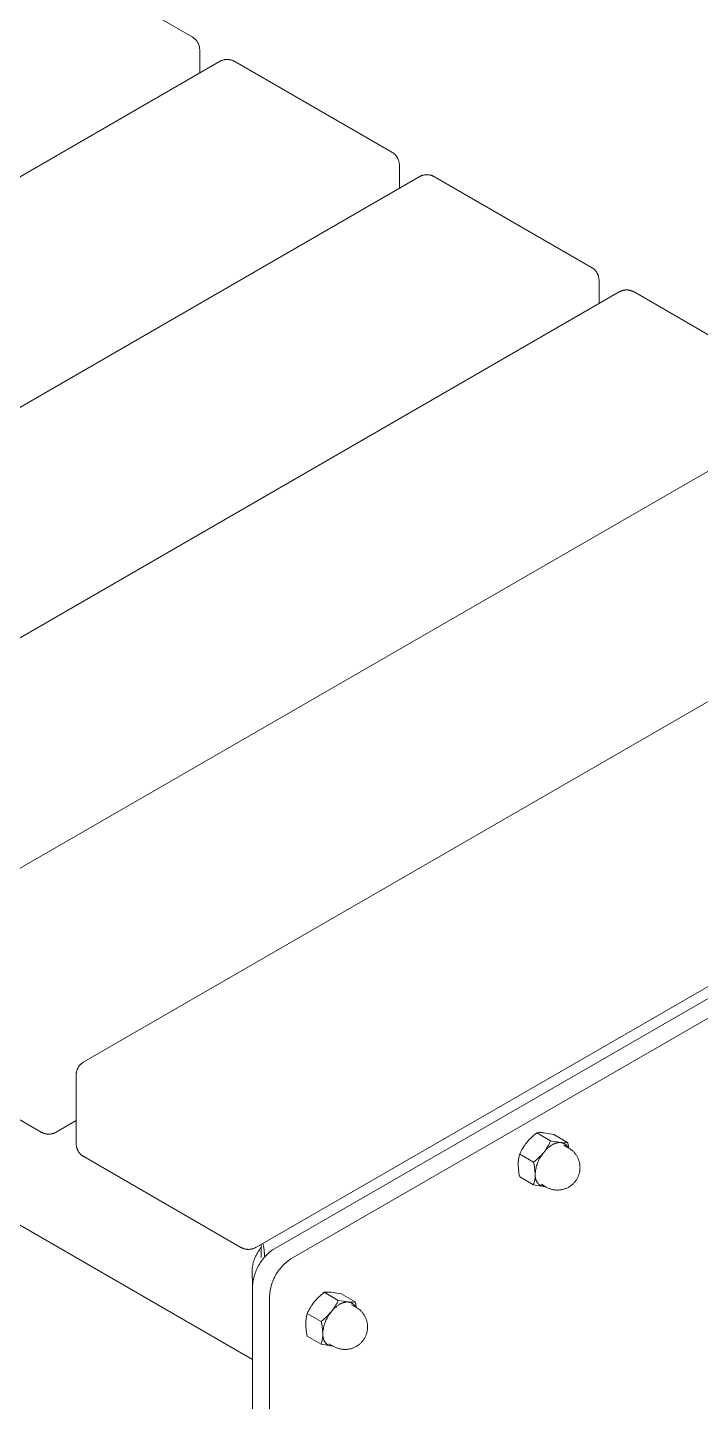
# Model space of a CAD drawing. Header units: inches. Extents: x -6 to 165, y -5 to 126.
# Drawn here: x 151.4 to 157.11, y 41.38 to 53.04 of the extents above; entities that cross this region are included whole.
import ezdxf

# ---------------------------------------------------------------- set-up
doc = ezdxf.new("R2010")
doc.units = ezdxf.units.IN
doc.layers.add('ZANO_R', color=7, linetype='Continuous', lineweight=0)

msp = doc.modelspace()

# ---------------------------------------------------------------- linework, layer by layer
at = {"layer": 'ZANO_R'}
for p, q in [((121.24687, 60.25321), (153.31422, 41.73912)), ((151.46828, 53.72759), (152.80142, 52.9579)), ((152.80142, 52.9579), (152.80511, 52.95569)), ((152.80511, 52.95569), (152.80872, 52.95335)), ((152.80872, 52.95335), (152.81225, 52.95089)), ((152.81225, 52.95089), (152.8157, 52.94831)), ((152.8157, 52.94831), (152.81906, 52.94562)), ((152.81906, 52.94562), (152.82232, 52.94282)), ((152.82232, 52.94282), (152.82549, 52.93991)), ((152.82549, 52.93991), (152.82856, 52.93689)), ((152.82856, 52.93689), (152.83153, 52.93377)), ((152.83153, 52.93377), (152.83438, 52.93056)), ((152.83438, 52.93056), (152.83713, 52.92724)), ((152.83713, 52.92724), (152.83976, 52.92384)), ((152.83976, 52.92384), (152.84228, 52.92035)), ((152.84228, 52.92035), (152.84468, 52.91678)), ((152.84468, 52.91678), (152.84696, 52.91313)), ((152.84696, 52.91313), (152.84911, 52.9094)), ((152.84911, 52.9094), (152.85113, 52.9056)), ((152.85113, 52.9056), (152.85303, 52.90174)), ((152.85303, 52.90174), (152.85479, 52.89781)), ((152.85479, 52.89781), (152.85642, 52.89383)), ((152.85642, 52.89383), (152.85792, 52.8898)), ((152.85792, 52.8898), (152.85927, 52.88571)), ((152.85927, 52.88571), (152.86049, 52.88159)), ((152.86049, 52.88159), (152.86157, 52.87742)), ((152.86157, 52.87742), (152.86251, 52.87322)), ((152.86251, 52.87322), (152.8633, 52.86899)), ((152.8633, 52.86899), (152.86395, 52.86474)), ((152.86395, 52.86474), (152.86446, 52.86047)), ((152.86446, 52.86047), (152.86482, 52.85618)), ((152.86482, 52.85618), (152.86504, 52.85188)), ((152.86504, 52.85188), (152.86511, 52.84758)), ((152.86511, 52.84758), (152.86511, 52.65217)), ((145.10758, 48.17336), (153.03434, 52.74988)), ((153.03434, 52.74988), (153.0381, 52.75196)), ((153.0381, 52.75196), (153.04193, 52.75392)), ((153.04193, 52.75392), (153.04583, 52.75575)), ((153.04583, 52.75575), (153.04978, 52.75745)), ((153.04978, 52.75745), (153.05379, 52.75901)), ((153.05379, 52.75901), (153.05785, 52.76044)), ((153.05785, 52.76044), (153.06196, 52.76173)), ((153.06196, 52.76173), (153.0661, 52.76288)), ((153.0661, 52.76288), (153.07029, 52.76388)), ((153.07029, 52.76388), (153.0745, 52.76475)), ((153.0745, 52.76475), (153.07874, 52.76547)), ((153.07874, 52.76547), (153.08301, 52.76605)), ((153.08301, 52.76605), (153.08729, 52.76649)), ((153.08729, 52.76649), (153.09158, 52.76678)), ((153.09158, 52.76678), (153.09588, 52.76692)), ((153.09588, 52.76692), (153.10019, 52.76692)), ((153.10019, 52.76692), (153.10449, 52.76678)), ((153.10449, 52.76678), (153.10878, 52.76649)), ((153.10878, 52.76649), (153.11306, 52.76605)), ((153.11306, 52.76605), (153.11732, 52.76547)), ((153.11732, 52.76547), (153.12157, 52.76475)), ((153.12157, 52.76475), (153.12578, 52.76388)), ((153.12578, 52.76388), (153.12996, 52.76288)), ((153.12996, 52.76288), (153.13411, 52.76173)), ((153.13411, 52.76173), (153.13822, 52.76044)), ((153.13822, 52.76044), (153.14228, 52.75901)), ((153.14228, 52.75901), (153.14629, 52.75745)), ((153.14629, 52.75745), (153.15024, 52.75575)), ((153.15024, 52.75575), (153.15413, 52.75392)), ((153.15413, 52.75392), (153.15797, 52.75196)), ((153.15797, 52.75196), (153.16173, 52.74988)), ((153.16173, 52.74988), (154.49486, 51.98019)), ((154.49486, 51.98019), (154.49855, 51.97797)), ((154.49855, 51.97797), (154.50217, 51.97564)), ((154.50217, 51.97564), (154.5057, 51.97318)), ((154.5057, 51.97318), (154.50915, 51.9706)), ((154.50915, 51.9706), (154.5125, 51.96791)), ((154.5125, 51.96791), (154.51577, 51.96511)), ((154.51577, 51.96511), (154.51894, 51.9622)), ((154.51894, 51.9622), (154.522, 51.95918)), ((154.522, 51.95918), (154.52497, 51.95606)), ((154.52497, 51.95606), (154.52783, 51.95284)), ((154.52783, 51.95284), (154.53057, 51.94953)), ((154.53057, 51.94953), (154.53321, 51.94613)), ((154.53321, 51.94613), (154.53573, 51.94264)), ((154.53573, 51.94264), (154.53812, 51.93907)), ((154.53812, 51.93907), (154.5404, 51.93542)), ((154.5404, 51.93542), (154.54255, 51.93169)), ((154.54255, 51.93169), (154.54458, 51.92789)), ((154.54458, 51.92789), (154.54647, 51.92403)), ((154.54647, 51.92403), (154.54823, 51.9201)), ((154.54823, 51.9201), (154.54986, 51.91612)), ((154.54986, 51.91612), (154.55136, 51.91209)), ((154.55136, 51.91209), (154.55272, 51.908)), ((154.55272, 51.908), (154.55393, 51.90388)), ((154.55393, 51.90388), (154.55501, 51.89971)), ((154.55501, 51.89971), (154.55595, 51.89551)), ((154.55595, 51.89551), (154.55675, 51.89128)), ((154.55675, 51.89128), (154.5574, 51.88703)), ((154.5574, 51.88703), (154.5579, 51.88276)), ((154.5579, 51.88276), (154.55827, 51.87847)), ((154.55827, 51.87847), (154.55849, 51.87417)), ((154.55849, 51.87417), (154.55856, 51.86987)), ((154.55856, 51.86987), (154.55856, 51.67446)), ((146.80102, 47.19565), (154.72778, 51.77217)), ((154.72778, 51.77217), (154.73155, 51.77425)), ((154.73155, 51.77425), (154.73538, 51.77621)), ((154.73538, 51.77621), (154.73927, 51.77804)), ((154.73927, 51.77804), (154.74323, 51.77974)), ((154.74323, 51.77974), (154.74724, 51.7813)), ((154.74724, 51.7813), (154.7513, 51.78273)), ((154.7513, 51.78273), (154.7554, 51.78402)), ((154.7554, 51.78402), (154.75955, 51.78517)), ((154.75955, 51.78517), (154.76373, 51.78617)), ((154.76373, 51.78617), (154.76795, 51.78704)), ((154.76795, 51.78704), (154.77219, 51.78776)), ((154.77219, 51.78776), (154.77645, 51.78834)), ((154.77645, 51.78834), (154.78073, 51.78878)), ((154.78073, 51.78878), (154.78503, 51.78907)), ((154.78503, 51.78907), (154.78933, 51.78921)), ((154.78933, 51.78921), (154.79363, 51.78921)), ((154.79363, 51.78921), (154.79793, 51.78907)), ((154.79793, 51.78907), (154.80222, 51.78878)), ((154.80222, 51.78878), (154.8065, 51.78834)), ((154.8065, 51.78834), (154.81077, 51.78776)), ((154.81077, 51.78776), (154.81501, 51.78704)), ((154.81501, 51.78704), (154.81922, 51.78617)), ((154.81922, 51.78617), (154.82341, 51.78517)), ((154.82341, 51.78517), (154.82755, 51.78402)), ((154.82755, 51.78402), (154.83166, 51.78273)), ((154.83166, 51.78273), (154.83572, 51.7813)), ((154.83572, 51.7813), (154.83973, 51.77974)), ((154.83973, 51.77974), (154.84368, 51.77804)), ((154.84368, 51.77804), (154.84758, 51.77621)), ((154.84758, 51.77621), (154.85141, 51.77425)), ((154.85141, 51.77425), (154.85517, 51.77217)), ((154.85517, 51.77217), (156.18831, 51.00248)), ((156.18831, 51.00248), (156.192, 51.00026)), ((156.192, 51.00026), (156.19561, 50.99793)), ((156.19561, 50.99793), (156.19914, 50.99547)), ((156.19914, 50.99547), (156.20259, 50.99289)), ((156.20259, 50.99289), (156.20595, 50.9902)), ((156.20595, 50.9902), (156.20921, 50.9874)), ((156.20921, 50.9874), (156.21238, 50.98449)), ((156.21238, 50.98449), (156.21545, 50.98147)), ((156.21545, 50.98147), (156.21841, 50.97835)), ((156.21841, 50.97835), (156.22127, 50.97513)), ((156.22127, 50.97513), (156.22402, 50.97182)), ((156.22402, 50.97182), (156.22665, 50.96842)), ((156.22665, 50.96842), (156.22917, 50.96493)), ((156.22917, 50.96493), (156.23157, 50.96136)), ((156.23157, 50.96136), (156.23384, 50.95771)), ((156.23384, 50.95771), (156.236, 50.95398)), ((156.236, 50.95398), (156.23802, 50.95018)), ((156.23802, 50.95018), (156.23992, 50.94632)), ((156.23992, 50.94632), (156.24168, 50.94239)), ((156.24168, 50.94239), (156.24331, 50.93841)), ((156.24331, 50.93841), (156.2448, 50.93438)), ((156.2448, 50.93438), (156.24616, 50.93029)), ((156.24616, 50.93029), (156.24738, 50.92617)), ((156.24738, 50.92617), (156.24846, 50.922)), ((156.24846, 50.922), (156.24939, 50.9178)), ((156.24939, 50.9178), (156.25019, 50.91357)), ((156.25019, 50.91357), (156.25084, 50.90932)), ((156.25084, 50.90932), (156.25135, 50.90505)), ((156.25135, 50.90505), (156.25171, 50.90076)), ((156.25171, 50.90076), (156.25193, 50.89646)), ((156.25193, 50.89646), (156.252, 50.89216)), ((156.252, 50.89216), (156.252, 50.69675)), ((148.49447, 46.21794), (156.42123, 50.79446)), ((156.42123, 50.79446), (156.42499, 50.79654)), ((156.42499, 50.79654), (156.42882, 50.7985)), ((156.42882, 50.7985), (156.43272, 50.80033)), ((156.43272, 50.80033), (156.43667, 50.80203)), ((156.43667, 50.80203), (156.44068, 50.80359)), ((156.44068, 50.80359), (156.44474, 50.80502)), ((156.44474, 50.80502), (156.44884, 50.80631)), ((156.44884, 50.80631), (156.45299, 50.80746)), ((156.45299, 50.80746), (156.45717, 50.80846)), ((156.45717, 50.80846), (156.46139, 50.80933)), ((156.46139, 50.80933), (156.46563, 50.81005)), ((156.46563, 50.81005), (156.4699, 50.81063)), ((156.4699, 50.81063), (156.47418, 50.81107)), ((156.47418, 50.81107), (156.47847, 50.81136)), ((156.47847, 50.81136), (156.48277, 50.8115)), ((156.48277, 50.8115), (156.48707, 50.8115)), ((156.48707, 50.8115), (156.49137, 50.81136)), ((156.49137, 50.81136), (156.49567, 50.81107)), ((156.49567, 50.81107), (156.49995, 50.81063)), ((156.49995, 50.81063), (156.50421, 50.81005)), ((156.50421, 50.81005), (156.50845, 50.80933)), ((156.50845, 50.80933), (156.51267, 50.80846)), ((156.51267, 50.80846), (156.51685, 50.80746)), ((156.51685, 50.80746), (156.521, 50.80631)), ((156.521, 50.80631), (156.5251, 50.80502)), ((156.5251, 50.80502), (156.52916, 50.80359)), ((156.52916, 50.80359), (156.53317, 50.80203)), ((156.53317, 50.80203), (156.53713, 50.80033)), ((156.53713, 50.80033), (156.54102, 50.7985)), ((156.54102, 50.7985), (156.54485, 50.79654)), ((156.54485, 50.79654), (156.54862, 50.79446)), ((156.54862, 50.79446), (157.88175, 50.02477)), ((150.18791, 45.24023), (158.11467, 49.81674)), ((151.88136, 44.26252), (159.80812, 48.83903)), ((161.26864, 47.26624), (153.34188, 42.68972)), ((153.49437, 42.67523), (161.42113, 47.25175)), ((161.56525, 47.16854), (153.63849, 42.59202)), ((151.52105, 43.66743), (150.18791, 44.43712)), ((151.81948, 44.17361), (151.82027, 44.17784)), ((151.82027, 44.17784), (151.82121, 44.18204)), ((151.82121, 44.18204), (151.82229, 44.18621)), ((151.82229, 44.18621), (151.8235, 44.19033)), ((151.8235, 44.19033), (151.82486, 44.19442)), ((151.82486, 44.19442), (151.82636, 44.19845)), ((151.82636, 44.19845), (151.82799, 44.20243)), ((151.82799, 44.20243), (151.82975, 44.20636)), ((151.82975, 44.20636), (151.83165, 44.21022)), ((151.83165, 44.21022), (151.83367, 44.21402)), ((151.83367, 44.21402), (151.83582, 44.21775)), ((151.83582, 44.21775), (151.8381, 44.2214)), ((151.8381, 44.2214), (151.8405, 44.22497)), ((151.8405, 44.22497), (151.84301, 44.22846)), ((151.84301, 44.22846), (151.84565, 44.23186)), ((151.84565, 44.23186), (151.84839, 44.23517)), ((151.84839, 44.23517), (151.85125, 44.23839)), ((151.85125, 44.23839), (151.85422, 44.24151)), ((151.85422, 44.24151), (151.85728, 44.24453)), ((151.85728, 44.24453), (151.86045, 44.24744)), ((151.86045, 44.24744), (151.86372, 44.25024)), ((151.86372, 44.25024), (151.86708, 44.25293)), ((151.86708, 44.25293), (151.87052, 44.25551)), ((151.87052, 44.25551), (151.87405, 44.25797)), ((151.87405, 44.25797), (151.87767, 44.2603)), ((151.87767, 44.2603), (151.88136, 44.26252)), ((151.81766, 44.1522), (151.81774, 44.1565)), ((151.81766, 43.56973), (151.81766, 44.1522)), ((151.81774, 44.1565), (151.81795, 44.1608)), ((151.81795, 44.1608), (151.81832, 44.16508)), ((151.81832, 44.16508), (151.81882, 44.16936)), ((151.81882, 44.16936), (151.81948, 44.17361)), ((151.81766, 43.76514), (151.64844, 43.66743)), ((151.52481, 43.66535), (151.52105, 43.66743)), ((151.52864, 43.66339), (151.52481, 43.66535)), ((151.53254, 43.66156), (151.52864, 43.66339)), ((151.53649, 43.65986), (151.53254, 43.66156)), ((151.5405, 43.6583), (151.53649, 43.65986)), ((151.54456, 43.65687), (151.5405, 43.6583)), ((151.54867, 43.65558), (151.54456, 43.65687)), ((151.55281, 43.65443), (151.54867, 43.65558)), ((151.557, 43.65343), (151.55281, 43.65443)), ((151.56121, 43.65256), (151.557, 43.65343)), ((151.56545, 43.65184), (151.56121, 43.65256)), ((151.56972, 43.65126), (151.56545, 43.65184)), ((151.574, 43.65082), (151.56972, 43.65126)), ((151.57829, 43.65053), (151.574, 43.65082)), ((151.58259, 43.65039), (151.57829, 43.65053)), ((151.58689, 43.65039), (151.58259, 43.65039)), ((151.5912, 43.65053), (151.58689, 43.65039)), ((151.59549, 43.65082), (151.5912, 43.65053)), ((151.59977, 43.65126), (151.59549, 43.65082)), ((151.60403, 43.65184), (151.59977, 43.65126)), ((151.60828, 43.65256), (151.60403, 43.65184)), ((151.61249, 43.65343), (151.60828, 43.65256)), ((151.61667, 43.65443), (151.61249, 43.65343)), ((151.62082, 43.65558), (151.61667, 43.65443)), ((151.62493, 43.65687), (151.62082, 43.65558)), ((151.62899, 43.6583), (151.62493, 43.65687)), ((151.633, 43.65986), (151.62899, 43.6583)), ((151.63695, 43.66156), (151.633, 43.65986)), ((151.64084, 43.66339), (151.63695, 43.66156)), ((151.64468, 43.66535), (151.64084, 43.66339)), ((151.64844, 43.66743), (151.64468, 43.66535)), ((155.64915, 43.59154), (155.66052, 43.60407)), ((155.66052, 43.60407), (155.67229, 43.61623)), ((155.67229, 43.61623), (155.68445, 43.628)), ((155.68445, 43.628), (155.69699, 43.63937)), ((155.69699, 43.63937), (155.70988, 43.65032)), ((155.70988, 43.65032), (155.72313, 43.66085)), ((155.72313, 43.66085), (155.73049, 43.66178)), ((155.84151, 43.59251), (155.72313, 43.66085)), ((155.73049, 43.66178), (155.73788, 43.66247)), ((155.73788, 43.66247), (155.74528, 43.66294)), ((155.74528, 43.66294), (155.7527, 43.66318)), ((155.7527, 43.66318), (155.76012, 43.66319)), ((155.76012, 43.66319), (155.76753, 43.66297)), ((155.76753, 43.66297), (155.77494, 43.66252)), ((155.77494, 43.66252), (155.78232, 43.66185)), ((155.78232, 43.66185), (155.86726, 43.64798)), ((155.86726, 43.64798), (155.98563, 43.57963)), ((151.81774, 43.56543), (151.81766, 43.56973)), ((151.81795, 43.56113), (151.81774, 43.56543)), ((151.81832, 43.55684), (151.81795, 43.56113)), ((151.81882, 43.55257), (151.81832, 43.55684)), ((151.81948, 43.54832), (151.81882, 43.55257)), ((151.82027, 43.54409), (151.81948, 43.54832)), ((151.82121, 43.53989), (151.82027, 43.54409)), ((151.82229, 43.53572), (151.82121, 43.53989)), ((151.8235, 43.5316), (151.82229, 43.53572)), ((151.82486, 43.52751), (151.8235, 43.5316)), ((151.82636, 43.52348), (151.82486, 43.52751)), ((151.82799, 43.5195), (151.82636, 43.52348)), ((151.82975, 43.51557), (151.82799, 43.5195)), ((151.83165, 43.51171), (151.82975, 43.51557)), ((151.83367, 43.50791), (151.83165, 43.51171)), ((151.83582, 43.50418), (151.83367, 43.50791)), ((151.8381, 43.50053), (151.83582, 43.50418)), ((151.8405, 43.49696), (151.8381, 43.50053)), ((151.84301, 43.49347), (151.8405, 43.49696)), ((151.84565, 43.49007), (151.84301, 43.49347)), ((151.84839, 43.48675), (151.84565, 43.49007)), ((151.85125, 43.48354), (151.84839, 43.48675)), ((151.85422, 43.48042), (151.85125, 43.48354)), ((151.85728, 43.4774), (151.85422, 43.48042)), ((151.86045, 43.47449), (151.85728, 43.4774)), ((155.57553, 43.46875), (155.57814, 43.47852)), ((155.57814, 43.47852), (155.57829, 43.47906)), ((155.57829, 43.47906), (155.57901, 43.48156)), ((155.57901, 43.48156), (155.58508, 43.49445)), ((155.57901, 43.48156), (155.69739, 43.41322)), ((155.58508, 43.49445), (155.59154, 43.50715)), ((155.59154, 43.50715), (155.59838, 43.51965)), ((155.59838, 43.51965), (155.60561, 43.53192)), ((155.60561, 43.53192), (155.61322, 43.54397)), ((155.61322, 43.54397), (155.62119, 43.55578)), ((155.62119, 43.55578), (155.62952, 43.56734)), ((155.62952, 43.56734), (155.6382, 43.57864)), ((155.6382, 43.57864), (155.64915, 43.59154)), ((155.77137, 43.48253), (155.76, 43.46999)), ((155.76319, 43.46979), (155.76928, 43.47855)), ((155.76928, 43.47855), (155.77566, 43.4871)), ((155.78232, 43.49543), (155.77137, 43.48253)), ((155.77566, 43.4871), (155.78232, 43.49543)), ((155.79101, 43.50673), (155.78232, 43.49543)), ((155.78232, 43.49543), (155.78627, 43.50025)), ((155.78627, 43.50025), (155.79032, 43.505)), ((155.79032, 43.505), (155.79447, 43.50968)), ((155.79934, 43.51828), (155.79101, 43.50673)), ((155.79447, 43.50968), (155.79871, 43.51426)), ((155.79871, 43.51426), (155.80303, 43.51876)), ((155.80731, 43.53009), (155.79934, 43.51828)), ((155.80303, 43.51876), (155.80743, 43.52314)), ((155.81491, 43.54214), (155.80731, 43.53009)), ((155.80743, 43.52314), (155.8119, 43.52741)), ((155.8119, 43.52741), (155.81645, 43.53156)), ((155.82214, 43.55442), (155.81491, 43.54214)), ((155.81645, 43.53156), (155.82105, 43.53557)), ((155.82105, 43.53557), (155.82571, 43.53945)), ((155.82899, 43.56692), (155.82214, 43.55442)), ((155.82571, 43.53945), (155.83042, 43.54317)), ((155.83545, 43.57962), (155.82899, 43.56692)), ((155.83042, 43.54317), (155.83516, 43.54675)), ((155.83516, 43.54675), (155.83994, 43.55015)), ((155.84151, 43.59251), (155.83545, 43.57962)), ((155.83994, 43.55015), (155.84474, 43.55339)), ((155.92645, 43.57864), (155.84151, 43.59251)), ((155.84474, 43.55339), (155.84956, 43.55645)), ((155.84956, 43.55645), (155.85438, 43.55933)), ((155.85438, 43.55933), (155.85921, 43.56202)), ((155.85921, 43.56202), (155.86403, 43.56452)), ((155.86403, 43.56452), (155.86883, 43.56683)), ((155.86883, 43.56683), (155.87361, 43.56894)), ((155.87361, 43.56894), (155.87835, 43.57085)), ((155.87835, 43.57085), (155.88071, 43.57173)), ((155.88071, 43.57173), (155.88306, 43.57256)), ((155.88306, 43.57256), (155.88539, 43.57334)), ((155.88539, 43.57334), (155.88772, 43.57406)), ((155.88772, 43.57406), (155.89003, 43.57474)), ((155.89003, 43.57474), (155.89232, 43.57536)), ((155.89232, 43.57536), (155.8946, 43.57594)), ((155.8946, 43.57594), (155.89686, 43.57646)), ((155.89686, 43.57646), (155.89911, 43.57694)), ((155.89911, 43.57694), (155.90134, 43.57736)), ((155.90134, 43.57736), (155.90355, 43.57773)), ((155.90355, 43.57773), (155.90574, 43.57806)), ((155.90574, 43.57806), (155.90791, 43.57833)), ((155.90791, 43.57833), (155.91006, 43.57856)), ((155.91006, 43.57856), (155.91219, 43.57873)), ((155.91219, 43.57873), (155.9143, 43.57886)), ((155.9143, 43.57886), (155.91638, 43.57894)), ((155.91638, 43.57894), (155.91844, 43.57897)), ((155.91844, 43.57897), (155.92048, 43.57896)), ((155.92048, 43.57896), (155.92249, 43.5789)), ((155.92249, 43.5789), (155.92448, 43.57879)), ((155.92448, 43.57879), (155.92645, 43.57864)), ((155.93383, 43.57796), (155.92645, 43.57864)), ((155.92645, 43.57864), (155.92885, 43.5784)), ((155.92885, 43.5784), (155.93125, 43.57809)), ((155.93125, 43.57809), (155.93364, 43.57769)), ((155.93364, 43.57769), (155.93601, 43.57721)), ((155.94124, 43.57752), (155.93383, 43.57796)), ((155.93601, 43.57721), (155.93837, 43.57666)), ((155.93837, 43.57666), (155.9407, 43.57602)), ((155.9407, 43.57602), (155.94302, 43.57531)), ((155.94865, 43.5773), (155.94124, 43.57752)), ((155.94302, 43.57531), (155.9453, 43.57451)), ((155.9453, 43.57451), (155.94756, 43.57364)), ((155.94756, 43.57364), (155.94979, 43.5727)), ((155.95607, 43.57731), (155.94865, 43.5773)), ((155.94979, 43.5727), (155.95198, 43.57168)), ((155.95198, 43.57168), (155.95414, 43.57058)), ((155.95414, 43.57058), (155.95626, 43.56941)), ((155.99496, 43.53239), (155.95443, 43.55579)), ((155.96349, 43.57755), (155.95607, 43.57731)), ((155.95626, 43.56941), (155.95834, 43.56818)), ((155.95834, 43.56818), (155.96038, 43.56687)), ((155.96038, 43.56687), (155.96237, 43.56549)), ((155.96237, 43.56549), (155.96432, 43.56405)), ((155.97089, 43.57802), (155.96349, 43.57755)), ((155.96432, 43.56405), (155.96621, 43.56254)), ((155.96621, 43.56254), (155.96805, 43.56097)), ((155.96805, 43.56097), (155.96984, 43.55934)), ((155.96984, 43.55934), (155.97157, 43.55765)), ((155.97827, 43.57871), (155.97089, 43.57802)), ((155.97157, 43.55765), (155.97324, 43.5559)), ((155.97324, 43.5559), (155.97486, 43.5541)), ((155.97486, 43.5541), (155.97641, 43.55224)), ((155.97641, 43.55224), (155.97789, 43.55033)), ((155.97789, 43.55033), (155.97932, 43.54837)), ((155.98563, 43.57963), (155.97827, 43.57871)), ((155.97932, 43.54837), (155.98067, 43.54636)), ((155.98067, 43.54636), (155.98196, 43.54431)), ((155.98196, 43.54431), (155.98317, 43.54222)), ((155.98317, 43.54222), (155.98432, 43.54009)), ((155.98432, 43.54009), (155.98539, 43.53792)), ((155.98563, 43.57963), (155.98651, 43.57559)), ((155.98706, 43.57298), (155.98651, 43.57559)), ((155.98706, 43.57298), (155.98738, 43.57143)), ((155.98775, 43.56965), (155.98738, 43.57143)), ((155.98775, 43.56965), (155.98825, 43.56717)), ((155.98842, 43.56633), (155.98825, 43.56717)), ((155.98842, 43.56633), (155.98912, 43.56278)), ((155.98971, 43.55971), (155.98912, 43.56278)), ((155.98971, 43.55971), (155.98999, 43.55824)), ((155.99033, 43.55641), (155.98999, 43.55824)), ((155.99033, 43.55641), (155.99172, 43.54862)), ((155.99207, 43.54652), (155.99172, 43.54862)), ((155.99208, 43.54652), (155.99343, 43.53806)), ((155.99364, 43.53669), (155.99343, 43.53806)), ((155.99364, 43.53669), (155.99386, 43.53522)), ((155.99412, 43.53342), (155.99386, 43.53522)), ((155.99412, 43.53342), (155.9942, 43.53283)), ((155.99496, 43.53239), (156.0005, 43.52907)), ((156.0005, 43.52907), (156.00592, 43.52556)), ((156.00592, 43.52556), (156.01121, 43.52188)), ((156.01121, 43.52188), (156.01638, 43.51801)), ((156.01638, 43.51801), (156.02142, 43.51397)), ((156.02142, 43.51397), (156.02632, 43.50977)), ((156.02632, 43.50977), (156.03107, 43.5054)), ((156.03107, 43.5054), (156.03567, 43.50088)), ((156.03567, 43.50088), (156.04012, 43.4962)), ((156.04012, 43.4962), (156.04441, 43.49137)), ((156.04441, 43.49137), (156.04853, 43.48641)), ((156.04853, 43.48641), (156.05248, 43.4813)), ((156.05248, 43.4813), (156.05626, 43.47607)), ((151.86372, 43.47169), (151.86045, 43.47449)), ((151.86708, 43.469), (151.86372, 43.47169)), ((151.87052, 43.46642), (151.86708, 43.469)), ((151.87405, 43.46396), (151.87052, 43.46642)), ((151.87767, 43.46162), (151.87405, 43.46396)), ((151.88136, 43.45941), (151.87767, 43.46162)), ((153.21449, 42.68972), (151.88136, 43.45941)), ((155.56614, 43.39291), (155.56623, 43.40081)), ((155.56661, 43.37799), (155.56614, 43.39291)), ((155.56624, 43.40081), (155.56661, 43.4103)), ((155.56661, 43.4103), (155.56728, 43.41977)), ((155.56754, 43.36309), (155.56661, 43.37799)), ((155.56727, 43.41977), (155.5675, 43.42242)), ((155.56752, 43.42242), (155.56848, 43.43131)), ((155.56893, 43.34822), (155.56754, 43.36309)), ((155.56848, 43.43131), (155.56972, 43.44017)), ((155.56972, 43.44017), (155.57121, 43.44899)), ((155.57121, 43.44899), (155.57322, 43.4589)), ((155.57322, 43.4589), (155.57553, 43.46875)), ((155.71064, 43.42374), (155.69739, 43.41322)), ((155.69739, 43.41322), (155.70162, 43.39249)), ((155.70162, 43.39249), (155.70519, 43.37164)), ((155.70519, 43.37164), (155.70539, 43.37027)), ((155.70539, 43.37027), (155.70551, 43.36951)), ((155.70551, 43.36951), (155.71025, 43.31276)), ((155.72354, 43.4347), (155.71064, 43.42374)), ((155.7152, 43.35206), (155.71733, 43.36251)), ((155.71733, 43.36251), (155.71981, 43.37288)), ((155.71981, 43.37288), (155.72264, 43.38317)), ((155.72264, 43.38317), (155.72582, 43.39335)), ((155.73607, 43.44607), (155.72354, 43.4347)), ((155.72582, 43.39335), (155.72933, 43.40342)), ((155.72933, 43.40342), (155.73319, 43.41337)), ((155.73319, 43.41337), (155.73739, 43.42318)), ((155.74823, 43.45784), (155.73607, 43.44607)), ((155.73739, 43.42318), (155.74191, 43.43284)), ((155.74191, 43.43284), (155.74676, 43.44234)), ((155.74676, 43.44234), (155.75192, 43.45168)), ((155.76, 43.46999), (155.74823, 43.45784)), ((155.75192, 43.45168), (155.7574, 43.46083)), ((155.7574, 43.46083), (155.76319, 43.46979)), ((156.05626, 43.47607), (156.05985, 43.47071)), ((156.05985, 43.47071), (156.06327, 43.46523)), ((156.06327, 43.46523), (156.06649, 43.45964)), ((156.06649, 43.45964), (156.06953, 43.45395)), ((156.06953, 43.45395), (156.07237, 43.44815)), ((156.07237, 43.44815), (156.07502, 43.44226)), ((156.07502, 43.44226), (156.07746, 43.43629)), ((156.07746, 43.43629), (156.07971, 43.43024)), ((156.07971, 43.43024), (156.08174, 43.42411)), ((156.08174, 43.42411), (156.08357, 43.41792)), ((156.08357, 43.41792), (156.08519, 43.41167)), ((156.08519, 43.41167), (156.08659, 43.40537)), ((156.08659, 43.40537), (156.08779, 43.39903)), ((156.08779, 43.39903), (156.08876, 43.39265)), ((156.08876, 43.39265), (156.08952, 43.38624)), ((156.08952, 43.38624), (156.09007, 43.37981)), ((156.09007, 43.37981), (156.0904, 43.37336)), ((156.0904, 43.36045), (156.09007, 43.35401)), ((156.0904, 43.37336), (156.0905, 43.36691)), ((156.0905, 43.36691), (156.0904, 43.36045)), ((155.57077, 43.33341), (155.56893, 43.34822)), ((155.57307, 43.31866), (155.57077, 43.33341)), ((155.57582, 43.30398), (155.57307, 43.31866)), ((155.57901, 43.2894), (155.57582, 43.30398)), ((155.57901, 43.2894), (155.69739, 43.22105)), ((155.70454, 43.25014), (155.70247, 43.24037)), ((155.7063, 43.25997), (155.70454, 43.25014)), ((155.70773, 43.26986), (155.7063, 43.25997)), ((155.70885, 43.27978), (155.70773, 43.26986)), ((155.70964, 43.28974), (155.70885, 43.27978)), ((155.71011, 43.29972), (155.70964, 43.28974)), ((155.71026, 43.3097), (155.71011, 43.29972)), ((155.71025, 43.31276), (155.71026, 43.3097)), ((155.71026, 43.3097), (155.71096, 43.32035)), ((155.71033, 43.30452), (155.71026, 43.3097)), ((155.71055, 43.29939), (155.71033, 43.30452)), ((155.71091, 43.29431), (155.71055, 43.29939)), ((155.71142, 43.2893), (155.71091, 43.29431)), ((155.71096, 43.32035), (155.71201, 43.33096)), ((155.71208, 43.28436), (155.71142, 43.2893)), ((155.71201, 43.33096), (155.71343, 43.34154)), ((155.7129, 43.27951), (155.71208, 43.28436)), ((155.71337, 43.27712), (155.7129, 43.27951)), ((155.71387, 43.27476), (155.71337, 43.27712)), ((155.71343, 43.34154), (155.7152, 43.35206)), ((155.71442, 43.27241), (155.71387, 43.27476)), ((155.715, 43.2701), (155.71442, 43.27241)), ((155.71563, 43.26782), (155.715, 43.2701)), ((155.71629, 43.26556), (155.71563, 43.26782)), ((155.71699, 43.26333), (155.71629, 43.26556)), ((155.71773, 43.26114), (155.71699, 43.26333)), ((155.71851, 43.25898), (155.71773, 43.26114)), ((155.71932, 43.25685), (155.71851, 43.25898)), ((155.72018, 43.25476), (155.71932, 43.25685)), ((155.72107, 43.2527), (155.72018, 43.25476)), ((155.72201, 43.25068), (155.72107, 43.2527)), ((155.72298, 43.2487), (155.72201, 43.25068)), ((155.72398, 43.24675), (155.72298, 43.2487)), ((155.72503, 43.24485), (155.72398, 43.24675)), ((155.72611, 43.24298), (155.72503, 43.24485)), ((156.04853, 43.24741), (156.04441, 43.24244)), ((156.05248, 43.25251), (156.04853, 43.24741)), ((156.05626, 43.25775), (156.05248, 43.25251)), ((156.05985, 43.26311), (156.05626, 43.25775)), ((156.06327, 43.26859), (156.05985, 43.26311)), ((156.06649, 43.27418), (156.06327, 43.26859)), ((156.06953, 43.27987), (156.06649, 43.27418)), ((156.07237, 43.28567), (156.06953, 43.27987)), ((156.07502, 43.29155), (156.07237, 43.28567)), ((156.07746, 43.29753), (156.07502, 43.29155)), ((156.07971, 43.30358), (156.07746, 43.29753)), ((156.08174, 43.30971), (156.07971, 43.30358)), ((156.08357, 43.3159), (156.08174, 43.30971)), ((156.08519, 43.32214), (156.08357, 43.3159)), ((156.08659, 43.32844), (156.08519, 43.32214)), ((156.08779, 43.33479), (156.08659, 43.32844)), ((156.08876, 43.34117), (156.08779, 43.33479)), ((156.08952, 43.34758), (156.08876, 43.34117)), ((156.09007, 43.35401), (156.08952, 43.34758)), ((155.70009, 43.23067), (155.69739, 43.22105)), ((155.69739, 43.22105), (155.78038, 43.20736)), ((155.70247, 43.24037), (155.70009, 43.23067)), ((155.72723, 43.24116), (155.72611, 43.24298)), ((155.72838, 43.23938), (155.72723, 43.24116)), ((155.72957, 43.23764), (155.72838, 43.23938)), ((155.73079, 43.23595), (155.72957, 43.23764)), ((155.73205, 43.23429), (155.73079, 43.23595)), ((155.73335, 43.23269), (155.73205, 43.23429)), ((155.73467, 43.23113), (155.73335, 43.23269)), ((155.73603, 43.22961), (155.73467, 43.23113)), ((155.73742, 43.22815), (155.73603, 43.22961)), ((155.73884, 43.22673), (155.73742, 43.22815)), ((155.7403, 43.22535), (155.73884, 43.22673)), ((155.74178, 43.22403), (155.7403, 43.22535)), ((155.74329, 43.22275), (155.74178, 43.22403)), ((155.74483, 43.22153), (155.74329, 43.22275)), ((155.7464, 43.22035), (155.74483, 43.22153)), ((155.748, 43.21922), (155.7464, 43.22035)), ((155.74962, 43.21814), (155.748, 43.21922)), ((155.75127, 43.21711), (155.74962, 43.21814)), ((155.75294, 43.21613), (155.75127, 43.21711)), ((155.75464, 43.2152), (155.75294, 43.21613)), ((155.75635, 43.21432), (155.75464, 43.2152)), ((155.7581, 43.21349), (155.75635, 43.21432)), ((155.75986, 43.21271), (155.7581, 43.21349)), ((155.76164, 43.21198), (155.75986, 43.21271)), ((155.76344, 43.2113), (155.76164, 43.21198)), ((155.80388, 43.20143), (155.76335, 43.22483)), ((155.76526, 43.21067), (155.76344, 43.2113)), ((155.7671, 43.21009), (155.76526, 43.21067)), ((155.76895, 43.20956), (155.7671, 43.21009)), ((155.77082, 43.20908), (155.76895, 43.20956)), ((155.77271, 43.20864), (155.77082, 43.20908)), ((155.77461, 43.20825), (155.77271, 43.20864)), ((155.77652, 43.20792), (155.77461, 43.20825)), ((155.77844, 43.20762), (155.77652, 43.20792)), ((155.78038, 43.20738), (155.77844, 43.20762)), ((155.78232, 43.20718), (155.78038, 43.20738)), ((155.78531, 43.20697), (155.78232, 43.20718)), ((155.78428, 43.20701), (155.79553, 43.20625)), ((155.78831, 43.20686), (155.78531, 43.20697)), ((155.79131, 43.20686), (155.78831, 43.20686)), ((155.79431, 43.20696), (155.79131, 43.20686)), ((155.80953, 43.19829), (155.80388, 43.20143)), ((155.81527, 43.19535), (155.80953, 43.19829)), ((155.82111, 43.19261), (155.81527, 43.19535)), ((155.82704, 43.19006), (155.82111, 43.19261)), ((155.83306, 43.18772), (155.82704, 43.19006)), ((155.83915, 43.18558), (155.83306, 43.18772)), ((155.84531, 43.18365), (155.83915, 43.18558)), ((155.85153, 43.18193), (155.84531, 43.18365)), ((155.8578, 43.18041), (155.85153, 43.18193)), ((155.86412, 43.17912), (155.8578, 43.18041)), ((155.87049, 43.17803), (155.86412, 43.17912)), ((155.87688, 43.17716), (155.87049, 43.17803)), ((155.8833, 43.17651), (155.87688, 43.17716)), ((155.88974, 43.17607), (155.8833, 43.17651)), ((155.8962, 43.17585), (155.88974, 43.17607)), ((155.90265, 43.17585), (155.8962, 43.17585)), ((155.9091, 43.17607), (155.90265, 43.17585)), ((155.91554, 43.17651), (155.9091, 43.17607)), ((155.92196, 43.17716), (155.91554, 43.17651)), ((155.92836, 43.17803), (155.92196, 43.17716)), ((155.93472, 43.17912), (155.92836, 43.17803)), ((155.94104, 43.18041), (155.93472, 43.17912)), ((155.94732, 43.18193), (155.94104, 43.18041)), ((155.95354, 43.18365), (155.94732, 43.18193)), ((155.9597, 43.18558), (155.95354, 43.18365)), ((155.96579, 43.18772), (155.9597, 43.18558)), ((155.9718, 43.19006), (155.96579, 43.18772)), ((155.97773, 43.19261), (155.9718, 43.19006)), ((155.98357, 43.19535), (155.97773, 43.19261)), ((155.98932, 43.19829), (155.98357, 43.19535)), ((155.99496, 43.20143), (155.98932, 43.19829)), ((156.0005, 43.20475), (155.99496, 43.20143)), ((156.00592, 43.20825), (156.0005, 43.20475)), ((156.01121, 43.21194), (156.00592, 43.20825)), ((156.01638, 43.21581), (156.01121, 43.21194)), ((156.02142, 43.21984), (156.01638, 43.21581)), ((156.02632, 43.22405), (156.02142, 43.21984)), ((156.03107, 43.22841), (156.02632, 43.22405)), ((156.03567, 43.23294), (156.03107, 43.22841)), ((156.04012, 43.23762), (156.03567, 43.23294)), ((156.04441, 43.24244), (156.04012, 43.23762)), ((153.21826, 42.68764), (153.21449, 42.68972)), ((153.22209, 42.68568), (153.21826, 42.68764)), ((153.22598, 42.68385), (153.22209, 42.68568)), ((153.22994, 42.68215), (153.22598, 42.68385)), ((153.23394, 42.68059), (153.22994, 42.68215)), ((153.238, 42.67916), (153.23394, 42.68059)), ((153.24211, 42.67787), (153.238, 42.67916)), ((153.24626, 42.67672), (153.24211, 42.67787)), ((153.25044, 42.67572), (153.24626, 42.67672)), ((153.25466, 42.67485), (153.25044, 42.67572)), ((153.2589, 42.67413), (153.25466, 42.67485)), ((153.26316, 42.67355), (153.2589, 42.67413)), ((153.26744, 42.67311), (153.26316, 42.67355)), ((153.27174, 42.67282), (153.26744, 42.67311)), ((153.27604, 42.67267), (153.27174, 42.67282)), ((153.28034, 42.67267), (153.27604, 42.67267)), ((153.28464, 42.67282), (153.28034, 42.67267)), ((153.28893, 42.67311), (153.28464, 42.67282)), ((153.29321, 42.67355), (153.28893, 42.67311)), ((153.29748, 42.67413), (153.29321, 42.67355)), ((153.30172, 42.67485), (153.29748, 42.67413)), ((153.30593, 42.67572), (153.30172, 42.67485)), ((153.31012, 42.67672), (153.30593, 42.67572)), ((153.31426, 42.67787), (153.31012, 42.67672)), ((153.31837, 42.67916), (153.31426, 42.67787)), ((153.32243, 42.68059), (153.31837, 42.67916)), ((153.32644, 42.68215), (153.32243, 42.68059)), ((153.33039, 42.68385), (153.32644, 42.68215)), ((153.33429, 42.68568), (153.33039, 42.68385)), ((153.33812, 42.68764), (153.33429, 42.68568)), ((153.34188, 42.68972), (153.33812, 42.68764)), ((153.35978, 42.65125), (153.36594, 42.66069)), ((153.36594, 42.66069), (153.37241, 42.66993)), ((153.37241, 42.66993), (153.3792, 42.67894)), ((153.3792, 42.67894), (153.38628, 42.68771)), ((153.38628, 42.68771), (153.38628, 42.71536)), ((153.38628, 42.68771), (153.38628, 42.6045)), ((153.40098, 42.72385), (153.40378, 42.71193)), ((153.40378, 42.71193), (153.40627, 42.69994)), ((153.40627, 42.69994), (153.40844, 42.6879)), ((153.40844, 42.68789), (153.4098, 42.67932)), ((153.4098, 42.67932), (153.411, 42.67072)), ((153.411, 42.67072), (153.41279, 42.65516)), ((153.48298, 42.66751), (153.47186, 42.65941)), ((153.49437, 42.67523), (153.48298, 42.66751)), ((153.3146, 42.53647), (153.31691, 42.54751)), ((153.31691, 42.54751), (153.31959, 42.55846)), ((153.31959, 42.55846), (153.32263, 42.56932)), ((153.32263, 42.56932), (153.32604, 42.58007)), ((153.32604, 42.58007), (153.32982, 42.5907)), ((153.32982, 42.5907), (153.33395, 42.60119)), ((153.33395, 42.60119), (153.33843, 42.61154)), ((153.33843, 42.61154), (153.34326, 42.62173)), ((153.34326, 42.62173), (153.34843, 42.63176)), ((153.34843, 42.63176), (153.35394, 42.6416)), ((153.35394, 42.6416), (153.35978, 42.65125)), ((153.37107, 42.54766), (153.36415, 42.53576)), ((153.37839, 42.55931), (153.37107, 42.54766)), ((153.38611, 42.5707), (153.37839, 42.55931)), ((153.39423, 42.58182), (153.38611, 42.5707)), ((153.40272, 42.59265), (153.39423, 42.58182)), ((153.41158, 42.60318), (153.40272, 42.59265)), ((153.42079, 42.6134), (153.41158, 42.60318)), ((153.41279, 42.65516), (153.41407, 42.63955)), ((153.41407, 42.63955), (153.41484, 42.6239)), ((153.41484, 42.6239), (153.4151, 42.60825)), ((153.43036, 42.6233), (153.42079, 42.6134)), ((153.44026, 42.63286), (153.43036, 42.6233)), ((153.45048, 42.64207), (153.44026, 42.63286)), ((153.46102, 42.65092), (153.45048, 42.64207)), ((153.47186, 42.65941), (153.46102, 42.65092)), ((153.57411, 42.53974), (153.58406, 42.54937)), ((153.58406, 42.54937), (153.59434, 42.55865)), ((153.59434, 42.55865), (153.60494, 42.56756)), ((153.60494, 42.56756), (153.61584, 42.5761)), ((153.61584, 42.5761), (153.62703, 42.58426)), ((153.62703, 42.58426), (153.63849, 42.59202)), ((153.30869, 42.46917), (153.30872, 42.48045)), ((153.30904, 42.4579), (153.30869, 42.46917)), ((153.30872, 42.48045), (153.30914, 42.49172)), ((153.30976, 42.44665), (153.30904, 42.4579)), ((153.30914, 42.49172), (153.30994, 42.50297)), ((153.31087, 42.43542), (153.30976, 42.44665)), ((153.30994, 42.50297), (153.31111, 42.51419)), ((153.31236, 42.42424), (153.31087, 42.43542)), ((153.31111, 42.51419), (153.31267, 42.52536)), ((153.31267, 42.52536), (153.3146, 42.53647)), ((153.32431, 42.43349), (153.32135, 42.42005)), ((153.32772, 42.44683), (153.32431, 42.43349)), ((153.33159, 42.46003), (153.32772, 42.44683)), ((153.33592, 42.4731), (153.33159, 42.46003)), ((153.34069, 42.486), (153.33592, 42.4731)), ((153.34591, 42.49874), (153.34069, 42.486)), ((153.35156, 42.51129), (153.34591, 42.49874)), ((153.35764, 42.52363), (153.35156, 42.51129)), ((153.36415, 42.53576), (153.35764, 42.52363)), ((153.49512, 42.42685), (153.50119, 42.43929)), ((153.50119, 42.43929), (153.5077, 42.45152)), ((153.5077, 42.45152), (153.51462, 42.46351)), ((153.51462, 42.46351), (153.52196, 42.47525)), ((153.52196, 42.47525), (153.5297, 42.48674)), ((153.5297, 42.48674), (153.53783, 42.49794)), ((153.53783, 42.49794), (153.54635, 42.50886)), ((153.54635, 42.50886), (153.55525, 42.51947)), ((153.55525, 42.51947), (153.5645, 42.52977)), ((153.5645, 42.52977), (153.57411, 42.53974)), ((153.31422, 42.41312), (153.31236, 42.42424)), ((153.31422, 42.41312), (153.31948, 42.41616)), ((153.31422, 42.3632), (153.31422, 42.41312)), ((153.31422, 34.16707), (153.31422, 42.3632)), ((153.3153, 42.37923), (153.31423, 42.36551)), ((153.31685, 42.3929), (153.3153, 42.37923)), ((153.31887, 42.40651), (153.31685, 42.3929)), ((153.32135, 42.42005), (153.31887, 42.40651)), ((153.4608, 42.30757), (153.46275, 42.32128)), ((153.46275, 42.32128), (153.46517, 42.33491)), ((153.46517, 42.33491), (153.46806, 42.34845)), ((153.46806, 42.34845), (153.47143, 42.36188)), ((153.47143, 42.36188), (153.47526, 42.37519)), ((153.47526, 42.37519), (153.47955, 42.38836)), ((153.47955, 42.38836), (153.48429, 42.40137)), ((153.48429, 42.40137), (153.48948, 42.4142)), ((153.48948, 42.4142), (153.49512, 42.42685)), ((153.93634, 42.31032), (153.94375, 42.31079)), ((153.94375, 42.31079), (153.95116, 42.31102)), ((153.95116, 42.31102), (153.95858, 42.31103)), ((153.95858, 42.31103), (153.96599, 42.31082)), ((153.96599, 42.31082), (153.9734, 42.31037)), ((153.45834, 42.27999), (153.45933, 42.2938)), ((153.45834, 42.27999), (153.45834, 34.08386)), ((153.45933, 42.2938), (153.4608, 42.30757)), ((153.81168, 42.19182), (153.81965, 42.20363)), ((153.81965, 42.20363), (153.82798, 42.21519)), ((153.82798, 42.21519), (153.83666, 42.22649)), ((153.83666, 42.22649), (153.84762, 42.23939)), ((153.84762, 42.23939), (153.85898, 42.25192)), ((153.85898, 42.25192), (153.87075, 42.26408)), ((153.87075, 42.26408), (153.88291, 42.27585)), ((153.88291, 42.27585), (153.89545, 42.28722)), ((153.89545, 42.28722), (153.90835, 42.29817)), ((153.90835, 42.29817), (153.9216, 42.3087)), ((153.9216, 42.3087), (153.92896, 42.30962)), ((154.03998, 42.24035), (153.9216, 42.3087)), ((153.92896, 42.30962), (153.93634, 42.31032)), ((153.9734, 42.31037), (153.98079, 42.3097)), ((153.98079, 42.3097), (154.06572, 42.29583)), ((154.0206, 42.20227), (154.01337, 42.18999)), ((154.02745, 42.21476), (154.0206, 42.20227)), ((154.03391, 42.22746), (154.02745, 42.21476)), ((154.02888, 42.19102), (154.03363, 42.19459)), ((154.03363, 42.19459), (154.0384, 42.198)), ((154.03998, 42.24035), (154.03391, 42.22746)), ((154.0384, 42.198), (154.0432, 42.20124)), ((154.12491, 42.22649), (154.03998, 42.24035)), ((154.0432, 42.20124), (154.04802, 42.2043)), ((154.04802, 42.2043), (154.05285, 42.20718)), ((154.05285, 42.20718), (154.05767, 42.20987)), ((154.05767, 42.20987), (154.06249, 42.21237)), ((154.06249, 42.21237), (154.06729, 42.21468)), ((154.06572, 42.29583), (154.1841, 42.22748)), ((154.06729, 42.21468), (154.07207, 42.21679)), ((154.07207, 42.21679), (154.07682, 42.2187)), ((154.07682, 42.2187), (154.07917, 42.21958)), ((154.07917, 42.21958), (154.08152, 42.22041)), ((154.08152, 42.22041), (154.08386, 42.22118)), ((154.08386, 42.22118), (154.08618, 42.22191)), ((154.08618, 42.22191), (154.08849, 42.22259)), ((154.08849, 42.22259), (154.09078, 42.22321)), ((154.09078, 42.22321), (154.09306, 42.22379)), ((154.09306, 42.22379), (154.09533, 42.22431)), ((154.09533, 42.22431), (154.09757, 42.22478)), ((154.09757, 42.22478), (154.0998, 42.22521)), ((154.0998, 42.22521), (154.10201, 42.22558)), ((154.10201, 42.22558), (154.1042, 42.2259)), ((154.1042, 42.2259), (154.10638, 42.22618)), ((154.10638, 42.22618), (154.10853, 42.2264)), ((154.10853, 42.2264), (154.11065, 42.22658)), ((154.11065, 42.22658), (154.11276, 42.22671)), ((154.11276, 42.22671), (154.11485, 42.22679)), ((154.11485, 42.22679), (154.11691, 42.22682)), ((154.11691, 42.22682), (154.11894, 42.22681)), ((154.11894, 42.22681), (154.12096, 42.22674)), ((154.12096, 42.22674), (154.12295, 42.22664)), ((154.12295, 42.22664), (154.12491, 42.22649)), ((154.1323, 42.22581), (154.12491, 42.22649)), ((154.12491, 42.22649), (154.12732, 42.22625)), ((154.12732, 42.22625), (154.12972, 42.22594)), ((154.12972, 42.22594), (154.13211, 42.22554)), ((154.13211, 42.22554), (154.13448, 42.22506)), ((154.1397, 42.22537), (154.1323, 42.22581)), ((154.13448, 42.22506), (154.13683, 42.2245)), ((154.13683, 42.2245), (154.13917, 42.22387)), ((154.13917, 42.22387), (154.14148, 42.22315)), ((154.14712, 42.22515), (154.1397, 42.22537)), ((154.14148, 42.22315), (154.14377, 42.22236)), ((154.14377, 42.22236), (154.14603, 42.22149)), ((154.14603, 42.22149), (154.14825, 42.22054)), ((154.15453, 42.22516), (154.14712, 42.22515)), ((154.14825, 42.22054), (154.15045, 42.21952)), ((154.15045, 42.21952), (154.15261, 42.21843)), ((154.15261, 42.21843), (154.15473, 42.21726)), ((154.19343, 42.18024), (154.15289, 42.20364)), ((154.16195, 42.2254), (154.15453, 42.22516)), ((154.15473, 42.21726), (154.15681, 42.21602)), ((154.15681, 42.21602), (154.15884, 42.21472)), ((154.15884, 42.21472), (154.16084, 42.21334)), ((154.16084, 42.21334), (154.16278, 42.2119)), ((154.16935, 42.22586), (154.16195, 42.2254)), ((154.16278, 42.2119), (154.16467, 42.21039)), ((154.16467, 42.21039), (154.16651, 42.20882)), ((154.16651, 42.20882), (154.1683, 42.20719)), ((154.1683, 42.20719), (154.17003, 42.2055)), ((154.17674, 42.22656), (154.16935, 42.22586)), ((154.17003, 42.2055), (154.17171, 42.20375)), ((154.17171, 42.20375), (154.17332, 42.20194)), ((154.17332, 42.20194), (154.17487, 42.20009)), ((154.17487, 42.20009), (154.17636, 42.19818)), ((154.17636, 42.19818), (154.17778, 42.19622)), ((154.1841, 42.22748), (154.17674, 42.22656)), ((154.17778, 42.19622), (154.17913, 42.19421)), ((154.17913, 42.19421), (154.18042, 42.19216)), ((154.1841, 42.22748), (154.18497, 42.22343)), ((154.18552, 42.22082), (154.18497, 42.22343)), ((154.18552, 42.22082), (154.18585, 42.21928)), ((154.18621, 42.2175), (154.18585, 42.21928)), ((154.18621, 42.2175), (154.18672, 42.21502)), ((154.18688, 42.21418), (154.18672, 42.21502)), ((154.18688, 42.21418), (154.18759, 42.21062)), ((154.18818, 42.20756), (154.18759, 42.21062)), ((154.18818, 42.20756), (154.18845, 42.20608)), ((154.18879, 42.20425), (154.18845, 42.20608)), ((154.1888, 42.20425), (154.19018, 42.19647)), ((154.19054, 42.19437), (154.19018, 42.19647)), ((154.19054, 42.19437), (154.1919, 42.1859)), ((153.76598, 42.07027), (153.76695, 42.07916)), ((153.76695, 42.07916), (153.76818, 42.08802)), ((153.76818, 42.08802), (153.76968, 42.09683)), ((153.76968, 42.09683), (153.77168, 42.10675)), ((153.77168, 42.10675), (153.77399, 42.1166)), ((153.77399, 42.1166), (153.7766, 42.12637)), ((153.7766, 42.12637), (153.77675, 42.12691)), ((153.77675, 42.12691), (153.77747, 42.12941)), ((153.77747, 42.12941), (153.78354, 42.1423)), ((153.77747, 42.12941), (153.89585, 42.06106)), ((153.78354, 42.1423), (153.79, 42.155)), ((153.79, 42.155), (153.79685, 42.16749)), ((153.79685, 42.16749), (153.80408, 42.17977)), ((153.80408, 42.17977), (153.81168, 42.19182)), ((153.922, 42.08255), (153.9091, 42.07159)), ((153.93454, 42.09391), (153.922, 42.08255)), ((153.9467, 42.10568), (153.93454, 42.09391)), ((153.93585, 42.07103), (153.94037, 42.08069)), ((153.94037, 42.08069), (153.94522, 42.09019)), ((153.94522, 42.09019), (153.95039, 42.09952)), ((153.95847, 42.11784), (153.9467, 42.10568)), ((153.95039, 42.09952), (153.95587, 42.10868)), ((153.95587, 42.10868), (153.96165, 42.11764)), ((153.96983, 42.13038), (153.95847, 42.11784)), ((153.96165, 42.11764), (153.96774, 42.1264)), ((153.96774, 42.1264), (153.97412, 42.13495)), ((153.98079, 42.14328), (153.96983, 42.13038)), ((153.97412, 42.13495), (153.98079, 42.14328)), ((153.98947, 42.15457), (153.98079, 42.14328)), ((153.98079, 42.14328), (153.98474, 42.1481)), ((153.98474, 42.1481), (153.98879, 42.15285)), ((153.98879, 42.15285), (153.99293, 42.15752)), ((153.9978, 42.16613), (153.98947, 42.15457)), ((153.99293, 42.15752), (153.99717, 42.16211)), ((153.99717, 42.16211), (154.00149, 42.1666)), ((154.00577, 42.17794), (153.9978, 42.16613)), ((154.00149, 42.1666), (154.00589, 42.17099)), ((154.01337, 42.18999), (154.00577, 42.17794)), ((154.00589, 42.17099), (154.01037, 42.17526)), ((154.01037, 42.17526), (154.01491, 42.17941)), ((154.01491, 42.17941), (154.01952, 42.18342)), ((154.01952, 42.18342), (154.02417, 42.1873)), ((154.02417, 42.1873), (154.02888, 42.19102)), ((154.18042, 42.19216), (154.18164, 42.19007)), ((154.18164, 42.19007), (154.18278, 42.18794)), ((154.18278, 42.18794), (154.18385, 42.18577)), ((154.1921, 42.18454), (154.1919, 42.1859)), ((154.1921, 42.18454), (154.19232, 42.18306)), ((154.19258, 42.18127), (154.19232, 42.18306)), ((154.19258, 42.18127), (154.19267, 42.18068)), ((154.19343, 42.18024), (154.19896, 42.17692)), ((154.19896, 42.17692), (154.20438, 42.17341)), ((154.20438, 42.17341), (154.20968, 42.16972)), ((154.20968, 42.16972), (154.21485, 42.16586)), ((154.21485, 42.16586), (154.21989, 42.16182)), ((154.21989, 42.16182), (154.22478, 42.15762)), ((154.22478, 42.15762), (154.22954, 42.15325)), ((154.22954, 42.15325), (154.23414, 42.14873)), ((154.23414, 42.14873), (154.23858, 42.14405)), ((154.23858, 42.14405), (154.24287, 42.13922)), ((154.24287, 42.13922), (154.24699, 42.13425)), ((154.24699, 42.13425), (154.25094, 42.12915)), ((154.25094, 42.12915), (154.25472, 42.12391)), ((154.25472, 42.12391), (154.25832, 42.11856)), ((154.25832, 42.11856), (154.26173, 42.11308)), ((154.26173, 42.11308), (154.26496, 42.10749)), ((154.26496, 42.10749), (154.26799, 42.10179)), ((154.26799, 42.10179), (154.27084, 42.096)), ((154.27084, 42.096), (154.27348, 42.09011)), ((154.27348, 42.09011), (154.27593, 42.08414)), ((154.27593, 42.08414), (154.27817, 42.07808)), ((154.27817, 42.07808), (154.2802, 42.07196)), ((153.7646, 42.04076), (153.7647, 42.04865)), ((153.76508, 42.02584), (153.7646, 42.04076)), ((153.7647, 42.04865), (153.76508, 42.05814)), ((153.76508, 42.05814), (153.76574, 42.06762)), ((153.76601, 42.01094), (153.76508, 42.02584)), ((153.76573, 42.06762), (153.76597, 42.07027)), ((153.7674, 41.99607), (153.76601, 42.01094)), ((153.76924, 41.98126), (153.7674, 41.99607)), ((153.77153, 41.9665), (153.76924, 41.98126)), ((153.77428, 41.95183), (153.77153, 41.9665)), ((153.9091, 42.07159), (153.89585, 42.06106)), ((153.89585, 42.06106), (153.90008, 42.04034)), ((153.90008, 42.04034), (153.90365, 42.01948)), ((153.90365, 42.01948), (153.90386, 42.01812)), ((153.90386, 42.01812), (153.90397, 42.01736)), ((153.90397, 42.01736), (153.90871, 41.96061)), ((153.90873, 41.95755), (153.90942, 41.96819)), ((153.90942, 41.96819), (153.91048, 41.97881)), ((153.91048, 41.97881), (153.91189, 41.98938)), ((153.91189, 41.98938), (153.91366, 41.9999)), ((153.91366, 41.9999), (153.91579, 42.01036)), ((153.91579, 42.01036), (153.91827, 42.02073)), ((153.91827, 42.02073), (153.9211, 42.03102)), ((153.9211, 42.03102), (153.92428, 42.0412)), ((153.92428, 42.0412), (153.9278, 42.05127)), ((153.9278, 42.05127), (153.93166, 42.06122)), ((153.93166, 42.06122), (153.93585, 42.07103)), ((154.2802, 42.07196), (154.28203, 42.06577)), ((154.28203, 41.96374), (154.2802, 41.95755)), ((154.28203, 42.06577), (154.28365, 42.05952)), ((154.28365, 41.96999), (154.28203, 41.96374)), ((154.28365, 42.05952), (154.28506, 42.05322)), ((154.28506, 41.97629), (154.28365, 41.96999)), ((154.28506, 42.05322), (154.28625, 42.04688)), ((154.28625, 41.98263), (154.28506, 41.97629)), ((154.28625, 42.04688), (154.28723, 42.0405)), ((154.28723, 41.98901), (154.28625, 41.98263)), ((154.28723, 42.0405), (154.28799, 42.03409)), ((154.28799, 41.99542), (154.28723, 41.98901)), ((154.28799, 42.03409), (154.28853, 42.02766)), ((154.28853, 42.00186), (154.28799, 41.99542)), ((154.28853, 42.02766), (154.28886, 42.02121)), ((154.28886, 42.0083), (154.28853, 42.00186)), ((154.28886, 42.02121), (154.28897, 42.01476)), ((154.28897, 42.01476), (154.28886, 42.0083)), ((153.77747, 41.93724), (153.77428, 41.95183)), ((153.77747, 41.93724), (153.89585, 41.8689)), ((153.89855, 41.87852), (153.89585, 41.8689)), ((153.89585, 41.8689), (153.97884, 41.85521)), ((153.90093, 41.88822), (153.89855, 41.87852)), ((153.90301, 41.89799), (153.90093, 41.88822)), ((153.90476, 41.90782), (153.90301, 41.89799)), ((153.90619, 41.9177), (153.90476, 41.90782)), ((153.90731, 41.92763), (153.90619, 41.9177)), ((153.9081, 41.93759), (153.90731, 41.92763)), ((153.90858, 41.94756), (153.9081, 41.93759)), ((153.90873, 41.95755), (153.90858, 41.94756)), ((153.90871, 41.96061), (153.90873, 41.95755)), ((153.9088, 41.95237), (153.90873, 41.95755)), ((153.90901, 41.94724), (153.9088, 41.95237)), ((153.90937, 41.94216), (153.90901, 41.94724)), ((153.90989, 41.93715), (153.90937, 41.94216)), ((153.91055, 41.93221), (153.90989, 41.93715)), ((153.91137, 41.92736), (153.91055, 41.93221)), ((153.91183, 41.92497), (153.91137, 41.92736)), ((153.91234, 41.9226), (153.91183, 41.92497)), ((153.91288, 41.92026), (153.91234, 41.9226)), ((153.91347, 41.91795), (153.91288, 41.92026)), ((153.91409, 41.91566), (153.91347, 41.91795)), ((153.91475, 41.91341), (153.91409, 41.91566)), ((153.91545, 41.91118), (153.91475, 41.91341)), ((153.91619, 41.90899), (153.91545, 41.91118)), ((153.91697, 41.90683), (153.91619, 41.90899)), ((153.91779, 41.9047), (153.91697, 41.90683)), ((153.91864, 41.90261), (153.91779, 41.9047)), ((153.91954, 41.90055), (153.91864, 41.90261)), ((153.92047, 41.89853), (153.91954, 41.90055)), ((153.92144, 41.89655), (153.92047, 41.89853)), ((153.92245, 41.8946), (153.92144, 41.89655)), ((153.92349, 41.8927), (153.92245, 41.8946)), ((153.92457, 41.89083), (153.92349, 41.8927)), ((153.92569, 41.88901), (153.92457, 41.89083)), ((153.92684, 41.88723), (153.92569, 41.88901)), ((153.92803, 41.88549), (153.92684, 41.88723)), ((153.92926, 41.88379), (153.92803, 41.88549)), ((153.93052, 41.88214), (153.92926, 41.88379)), ((153.93181, 41.88054), (153.93052, 41.88214)), ((153.93314, 41.87898), (153.93181, 41.88054)), ((153.93449, 41.87746), (153.93314, 41.87898)), ((153.93588, 41.87599), (153.93449, 41.87746)), ((153.93731, 41.87457), (153.93588, 41.87599)), ((153.93876, 41.8732), (153.93731, 41.87457)), ((153.94024, 41.87188), (153.93876, 41.8732)), ((153.94176, 41.8706), (153.94024, 41.87188)), ((153.9433, 41.86937), (153.94176, 41.8706)), ((153.94487, 41.8682), (153.9433, 41.86937)), ((153.94646, 41.86707), (153.94487, 41.8682)), ((153.94808, 41.86599), (153.94646, 41.86707)), ((153.94973, 41.86496), (153.94808, 41.86599)), ((153.9514, 41.86398), (153.94973, 41.86496)), ((153.9531, 41.86305), (153.9514, 41.86398)), ((153.95482, 41.86217), (153.9531, 41.86305)), ((153.95656, 41.86134), (153.95482, 41.86217)), ((153.95832, 41.86056), (153.95656, 41.86134)), ((153.9601, 41.85983), (153.95832, 41.86056)), ((153.96191, 41.85915), (153.9601, 41.85983)), ((154.00235, 41.84927), (153.96181, 41.87268)), ((153.96373, 41.85852), (153.96191, 41.85915)), ((153.96556, 41.85794), (153.96373, 41.85852)), ((153.96742, 41.85741), (153.96556, 41.85794)), ((153.96929, 41.85692), (153.96742, 41.85741)), ((153.97117, 41.85649), (153.96929, 41.85692)), ((153.97307, 41.8561), (153.97117, 41.85649)), ((153.97498, 41.85576), (153.97307, 41.8561)), ((153.97691, 41.85547), (153.97498, 41.85576)), ((153.97884, 41.85523), (153.97691, 41.85547)), ((153.98079, 41.85503), (153.97884, 41.85523)), ((153.98378, 41.85482), (153.98079, 41.85503)), ((153.98275, 41.85486), (153.99399, 41.8541)), ((153.98677, 41.85471), (153.98378, 41.85482)), ((153.98977, 41.85471), (153.98677, 41.85471)), ((153.99277, 41.8548), (153.98977, 41.85471)), ((154.00799, 41.84614), (154.00235, 41.84927)), ((154.01374, 41.8432), (154.00799, 41.84614)), ((154.18778, 41.84614), (154.18204, 41.8432)), ((154.19343, 41.84927), (154.18778, 41.84614)), ((154.19896, 41.8526), (154.19343, 41.84927)), ((154.20438, 41.8561), (154.19896, 41.8526)), ((154.20968, 41.85979), (154.20438, 41.8561)), ((154.21485, 41.86365), (154.20968, 41.85979)), ((154.21989, 41.86769), (154.21485, 41.86365)), ((154.22478, 41.87189), (154.21989, 41.86769)), ((154.22954, 41.87626), (154.22478, 41.87189)), ((154.23414, 41.88079), (154.22954, 41.87626)), ((154.23858, 41.88546), (154.23414, 41.88079)), ((154.24287, 41.89029), (154.23858, 41.88546)), ((154.24699, 41.89526), (154.24287, 41.89029)), ((154.25094, 41.90036), (154.24699, 41.89526)), ((154.25472, 41.9056), (154.25094, 41.90036)), ((154.25832, 41.91096), (154.25472, 41.9056)), ((154.26173, 41.91643), (154.25832, 41.91096)), ((154.26496, 41.92202), (154.26173, 41.91643)), ((154.26799, 41.92772), (154.26496, 41.92202)), ((154.27084, 41.93351), (154.26799, 41.92772)), ((154.27348, 41.9394), (154.27084, 41.93351)), ((154.27593, 41.94538), (154.27348, 41.9394)), ((154.27817, 41.95143), (154.27593, 41.94538)), ((154.2802, 41.95755), (154.27817, 41.95143)), ((154.01958, 41.84046), (154.01374, 41.8432)), ((154.02551, 41.83791), (154.01958, 41.84046)), ((154.03152, 41.83557), (154.02551, 41.83791)), ((154.03761, 41.83343), (154.03152, 41.83557)), ((154.04377, 41.8315), (154.03761, 41.83343)), ((154.04999, 41.82977), (154.04377, 41.8315)), ((154.05627, 41.82826), (154.04999, 41.82977)), ((154.06259, 41.82696), (154.05627, 41.82826)), ((154.06895, 41.82588), (154.06259, 41.82696)), ((154.07535, 41.82501), (154.06895, 41.82588)), ((154.08177, 41.82436), (154.07535, 41.82501)), ((154.08821, 41.82392), (154.08177, 41.82436)), ((154.09466, 41.8237), (154.08821, 41.82392)), ((154.10111, 41.8237), (154.09466, 41.8237)), ((154.10756, 41.82392), (154.10111, 41.8237)), ((154.114, 41.82436), (154.10756, 41.82392)), ((154.12043, 41.82501), (154.114, 41.82436)), ((154.12682, 41.82588), (154.12043, 41.82501)), ((154.13318, 41.82696), (154.12682, 41.82588)), ((154.13951, 41.82826), (154.13318, 41.82696)), ((154.14578, 41.82977), (154.13951, 41.82826)), ((154.152, 41.8315), (154.14578, 41.82977)), ((154.15816, 41.83343), (154.152, 41.8315)), ((154.16425, 41.83557), (154.15816, 41.83343)), ((154.17026, 41.83791), (154.16425, 41.83557)), ((154.1762, 41.84046), (154.17026, 41.83791)), ((154.18204, 41.8432), (154.1762, 41.84046))]:
    msp.add_line(p, q, dxfattribs=at)

doc.saveas('drawing.dxf')
